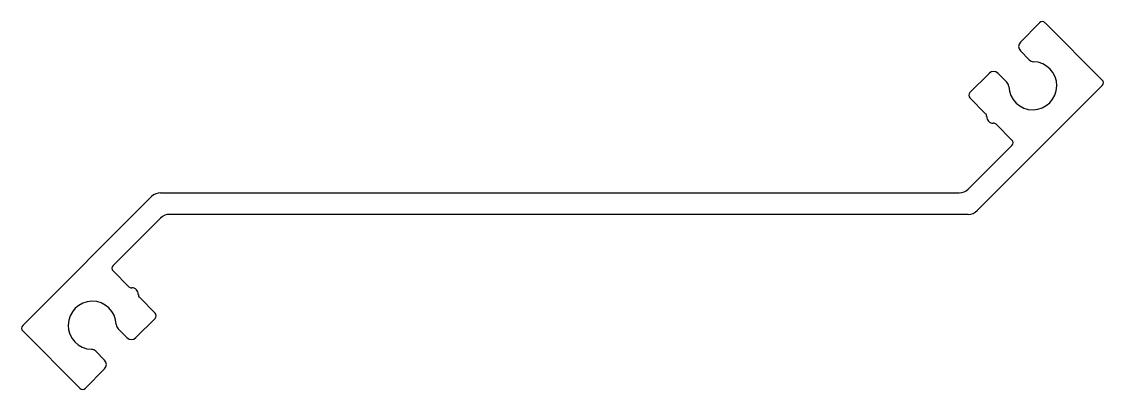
# Model space of a CAD drawing. Extents: x 984.1 to 1069.6, y 524.8 to 553.9.
import ezdxf

# ---------------------------------------------------------------- set-up
doc = ezdxf.new("R2010")
doc.units = 0
doc.layers.get('0').update_dxf_attribs({"linetype": 'CONTINUOUS'})

msp = doc.modelspace()

# ---------------------------------------------------------------- linework, layer by layer
for p, q in [((1063.066, 552.272), (1064.586, 553.792)), ((1065.011, 553.792), (1069.536, 549.267)), ((1063.766, 550.865), (1063.066, 551.565)), ((1059.071, 548.277), (1060.591, 549.797)), ((1061.298, 549.797), (1061.998, 549.097)), ((1069.536, 548.842), (1059.647, 538.954)), ((1060.312, 546.611), (1059.071, 547.853)), ((1062.394, 544.529), (1061.144, 545.78)), ((1058.943, 540.654), (1062.394, 544.105)), ((995.108, 540.361), (1058.236, 540.361)), ((984.212, 529.879), (994.401, 540.068)), ((1058.94, 538.661), (995.812, 538.661)), ((995.105, 538.368), (991.354, 534.617)), ((991.354, 534.192), (992.604, 532.942)), ((993.435, 532.11), (994.677, 530.869)), ((994.677, 530.445), (993.157, 528.924)), ((988.737, 524.929), (984.212, 529.455)), ((992.45, 528.924), (991.75, 529.624)), ((989.982, 527.856), (990.682, 527.157)), ((990.682, 526.449), (989.162, 524.929))]:
    msp.add_line(p, q)
for centre, radius, start, end in [((1064.798, 553.58), 0.3, 45, 135), ((1063.42, 551.918), 0.5, 135, 225), ((1064.043, 548.82), 1.9, 181.81658, 88.18342), ((1064.119, 551.218), 0.5, 225, 268.18342), ((1060.945, 549.444), 0.5, 45, 135), ((1061.645, 548.744), 0.5, 1.81658, 45), ((1069.324, 549.055), 0.3, 315, 45), ((1059.283, 548.065), 0.3, 135, 225), ((1060.1, 546.399), 0.3, 357.72465, 45), ((1060.9, 546.367), 0.5, 177.72465, 272.27535), ((1060.931, 545.568), 0.3, 45, 92.27535), ((1062.182, 544.317), 0.3, 315, 45), ((995.108, 539.361), 1, 90, 135), ((1058.236, 541.361), 1, 270, 315), ((995.812, 537.661), 1, 90, 135), ((1058.94, 539.661), 1, 270, 315), ((991.566, 534.404), 0.3, 135, 225), ((992.816, 533.154), 0.3, 225, 272.27535), ((992.848, 532.354), 0.5, 357.72465, 92.27535), ((993.648, 532.323), 0.3, 177.72465, 225), ((989.704, 529.902), 1.9, 1.81658, 268.18342), ((994.465, 530.657), 0.3, 315, 45), ((984.424, 529.667), 0.3, 135, 225), ((992.103, 529.978), 0.5, 181.81658, 225), ((992.803, 529.278), 0.5, 225, 315), ((989.628, 527.503), 0.5, 45, 88.18342), ((990.328, 526.803), 0.5, 315, 45), ((988.949, 525.141), 0.3, 225, 315)]:
    msp.add_arc(centre, radius, start, end)

doc.saveas('drawing.dxf')
